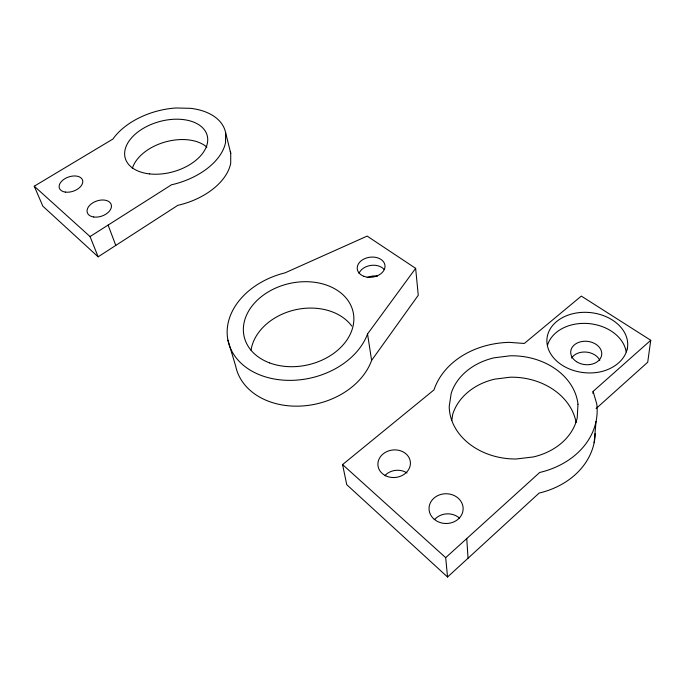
<?xml version="1.0" encoding="UTF-8"?>
<svg xmlns="http://www.w3.org/2000/svg" width="685" height="685" viewBox="0 0 685 685"><rect width="100%" height="100%" fill="white"/><g stroke="black" fill="none" stroke-linecap="round" stroke-linejoin="round"><path stroke-width="1.03" d="M230.734 153.26L230.699 163.347A60.16 37.649 -15.7 0 1 177.809 205.329L98.135 256.824L42.864 206.194L34.25 186.2L112.922 139.038A61.248 37.487 -15.5 0 1 176.191 107.982L190.601 108.333A61.248 37.487 -15.5 0 1 225.613 132.642L230.734 153.26A60.16 37.649 -15.7 0 0 230.263 151.359M225.613 132.642L225.528 142.694A61.248 37.487 -15.5 0 1 171.49 184.796L90.043 236.556L34.25 186.2M592.927 393.455L593.099 391.409L650.75 340.274L581.317 296.091L524.299 343.468L509.263 342.354A83.048 66.351 3.5 0 0 433.982 389.902L342.577 464.584L346.738 484.663L447.545 577.018L539.121 493.072A81.13 65.828 4.3 0 0 595.248 433.502M594.143 442.741L596.036 421.523M650.75 340.274L647.71 362.237L596.087 408.577M451.8 420.462L452.734 414.245A63.063 51.152 4.3 0 1 494.681 379.147L510.222 377.212A63.063 51.152 4.3 0 1 576.102 422.448M227.925 340.171L235.649 365.97A70.495 53.91 -12.8 0 0 300.107 406.094A70.495 53.91 -12.8 0 0 371.612 360.396L418.27 295.252L415.641 268.34L367.143 236.102L285.08 272.844A72.43 54.132 -12.7 0 0 227.18 333.963A72.43 54.132 -12.7 0 0 289.789 380.372A72.43 54.132 -12.7 0 0 367.545 333.972L415.641 268.34M447.545 577.018L445.695 557.659L539.677 472.487A83.048 66.351 3.5 0 0 596.755 403.919L593.099 391.409M342.577 464.584L445.695 557.659M90.043 236.556L98.135 256.824M108.11 225.091L115.791 245.427M367.545 333.972L371.612 360.396M466.759 538.607L468.043 558.258M434.667 519.513A16.637 14.719 1.7 0 1 459.438 518.048M384.833 475.613A15.901 13.674 -6.1 0 1 407.001 472.958M571.547 358.101A15.395 11.671 6.5 0 1 586.026 352.073A15.395 11.671 6.5 0 1 599.803 360.267M367.169 277.622A13.726 10.027 -7.8 0 1 377.478 276.098M359.026 273.341A13.863 10.035 -7.9 0 1 370.705 265.429A13.863 10.035 -7.9 0 1 384.276 269.607M547.529 345.12A40.055 30.114 6.1 0 1 588.62 323.568A40.055 30.114 6.1 0 1 626.167 351.927M251.018 350.189A54.363 41.554 -12.8 0 1 294.43 310.005A54.363 41.554 -12.8 0 1 351.79 326.086M132.325 168.484A41.759 26.124 -15.7 0 1 164.939 142.06A41.759 26.124 -15.7 0 1 206.879 147.129M577.986 404.236L577.224 417.85A64.553 51.555 3.4 0 1 533.495 456.921L516.225 458.993A64.553 51.555 3.4 0 1 449.214 406.393L451.218 393.258A64.553 51.555 3.4 0 1 494.168 357.801L510.068 355.806A64.553 51.555 3.4 0 1 577.986 404.236M627.28 348.828C624.395 361.063 612.989 368.753 601.37 371.63A40.509 30.2 5.8 0 1 547.589 346.533A40.509 30.2 5.8 0 1 586.437 312.334A40.509 30.2 5.8 0 1 627.28 348.828M364.035 276.338A13.974 10.044 -7.9 0 0 385.021 266.354A13.974 10.044 -7.9 0 0 364.283 258.853A13.974 10.044 -7.9 0 0 364.035 276.338M434.23 519.281A17.056 14.882 0.7 0 0 462.632 512.286A17.056 14.882 0.7 0 0 441.414 494.296A17.056 14.882 0.7 0 0 434.23 519.281M385.801 475.827A16.294 13.794 -6.4 0 0 410.426 463.428A16.294 13.794 -6.4 0 0 386.272 451.877A16.294 13.794 -6.4 0 0 385.801 475.827M576.41 361.629A15.575 11.705 6.1 0 0 601.558 355.575A15.575 11.705 6.1 0 0 580.717 341.764A15.575 11.705 6.1 0 0 576.41 361.629M269.539 362.879A55.853 41.716 -12.7 0 0 353.837 320.143A55.853 41.716 -12.7 0 0 272.467 289.584A55.853 41.716 -12.7 0 0 269.539 362.879M65.332 192.091A12.279 7.484 -19.2 0 0 82.791 181.362A12.279 7.484 -19.2 0 0 64.698 178.811A12.279 7.484 -19.2 0 0 65.332 192.091M93.682 216.991A12.621 7.972 -19 0 0 111.441 205.748A12.621 7.972 -19 0 0 92.621 202.957A12.621 7.972 -19 0 0 93.682 216.991M149.613 173.913A42.513 26.013 -15.5 0 0 207.461 136.717A42.513 26.013 -15.5 0 0 141.461 129.491A42.513 26.013 -15.5 0 0 149.613 173.913"/></g></svg>
